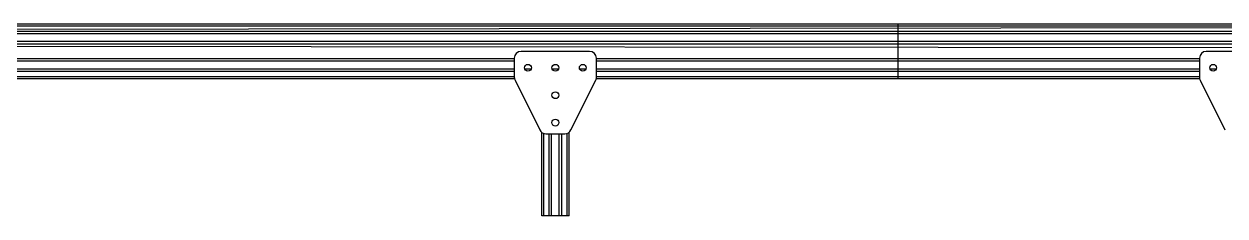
# Model space of a CAD drawing. Header units: millimetres. Extents: x 15 to 1184, y 5 to 836.
# Drawn here: x 595.4 to 683.1, y 589.1 to 603.1 of the extents above; entities that cross this region are included whole.
import ezdxf

# ---------------------------------------------------------------- set-up
doc = ezdxf.new("R2010")
doc.units = ezdxf.units.MM

msp = doc.modelspace()

# ---------------------------------------------------------------- linework, layer by layer
at = {"color": 7, "linetype": 'Continuous'}
for p, q in [((811.019, 603.004), (507.144, 602.629)), ((811.019, 603.004), (507.144, 602.629)), ((811.019, 603.004), (507.144, 602.629)), ((507.144, 601.629), (811.019, 601.254)), ((507.144, 601.629), (811.019, 601.254)), ((507.144, 601.629), (811.019, 601.254))]:
    msp.add_line(p, q, dxfattribs=at)
at = {"color": 8, "linetype": 'Continuous', "lineweight": 25}
for p, q in [((659.22, 602.979), (593.013, 602.979)), ((805.02, 602.979), (659.22, 602.979)), ((631.22, 599.279), (587.22, 599.279)), ((659.22, 599.279), (637.22, 599.279)), ((681.22, 599.279), (659.22, 599.279)), ((633.37, 589.129), (633.37, 595.155)), ((635.07, 589.129), (635.07, 595.155))]:
    msp.add_line(p, q, dxfattribs=at)
at = {"color": 7, "linetype": 'Continuous', "lineweight": 25}
for p, q in [((659.22, 603.129), (593.163, 603.129)), ((659.22, 603.129), (659.22, 602.979)), ((805.02, 603.129), (659.22, 603.129)), ((659.22, 602.979), (659.22, 602.593)), ((659.22, 602.593), (593.163, 602.593)), ((659.22, 602.413), (593.424, 602.413)), ((659.22, 602.593), (659.22, 602.413)), ((805.02, 602.593), (659.22, 602.593)), ((659.22, 602.413), (659.22, 601.845)), ((805.02, 602.413), (659.22, 602.413)), ((659.22, 601.665), (593.163, 601.665)), ((659.22, 601.845), (593.424, 601.845)), ((659.22, 601.845), (659.22, 601.665)), ((805.02, 601.845), (659.22, 601.845)), ((659.22, 601.665), (659.22, 600.593)), ((805.02, 601.665), (659.22, 601.665)), ((631.22, 600.593), (587.22, 600.593)), ((631.22, 600.413), (587.22, 600.413)), ((631.22, 600.629), (631.22, 599.247)), ((636.72, 601.129), (631.72, 601.129)), ((637.22, 599.247), (637.22, 600.629)), ((659.22, 600.593), (637.22, 600.593)), ((659.22, 600.413), (637.22, 600.413)), ((659.22, 600.593), (659.22, 600.413)), ((681.22, 600.593), (659.22, 600.593)), ((659.22, 600.413), (659.22, 599.845)), ((681.22, 600.413), (659.22, 600.413)), ((681.22, 600.629), (681.22, 599.247)), ((686.72, 601.129), (681.72, 601.129)), ((631.22, 599.845), (587.22, 599.845)), ((631.22, 599.665), (587.22, 599.665)), ((632.452, 599.845), (631.988, 599.845)), ((634.452, 599.845), (633.988, 599.845)), ((636.452, 599.845), (635.988, 599.845)), ((659.22, 599.845), (637.22, 599.845)), ((659.22, 599.665), (637.22, 599.665)), ((659.22, 599.845), (659.22, 599.665)), ((681.22, 599.845), (659.22, 599.845)), ((659.22, 599.665), (659.22, 599.279)), ((681.22, 599.665), (659.22, 599.665)), ((682.452, 599.845), (681.988, 599.845)), ((631.234, 599.129), (587.206, 599.129)), ((631.273, 599.024), (633.082, 595.406)), ((635.358, 595.406), (637.167, 599.024)), ((659.22, 599.129), (637.206, 599.129)), ((659.22, 599.279), (659.22, 599.129)), ((681.234, 599.129), (659.22, 599.129)), ((681.273, 599.024), (683.082, 595.406)), ((633.22, 589.129), (633.22, 595.236)), ((633.529, 595.129), (634.911, 595.129)), ((633.756, 589.129), (633.756, 595.129)), ((633.936, 589.129), (633.936, 595.129)), ((634.504, 589.129), (634.504, 595.129)), ((634.684, 589.129), (634.684, 595.129)), ((635.22, 589.129), (635.22, 595.236)), ((633.37, 589.129), (633.22, 589.129)), ((633.756, 589.129), (633.37, 589.129)), ((633.936, 589.129), (633.756, 589.129)), ((634.504, 589.129), (633.936, 589.129)), ((634.684, 589.129), (634.504, 589.129)), ((635.07, 589.129), (634.684, 589.129)), ((635.22, 589.129), (635.07, 589.129))]:
    msp.add_line(p, q, dxfattribs=at)
for centre in [(632.22, 599.938), (634.22, 599.938), (636.22, 599.938), (682.22, 599.938), (634.22, 597.938), (634.22, 595.938)]:
    msp.add_circle(centre, 0.25, dxfattribs=at)
for centre, start, end in [((631.72, 600.629), 90, 180), ((636.72, 600.629), 0, 90), ((681.72, 600.629), 90, 180), ((631.72, 599.247), 180, 206.56505), ((636.72, 599.247), 333.43495, 0), ((681.72, 599.247), 180, 206.56505), ((633.529, 595.629), 206.56505, 270), ((634.911, 595.629), 270, 333.43495)]:
    msp.add_arc(centre, 0.5, start, end, dxfattribs=at)

doc.saveas('drawing.dxf')
